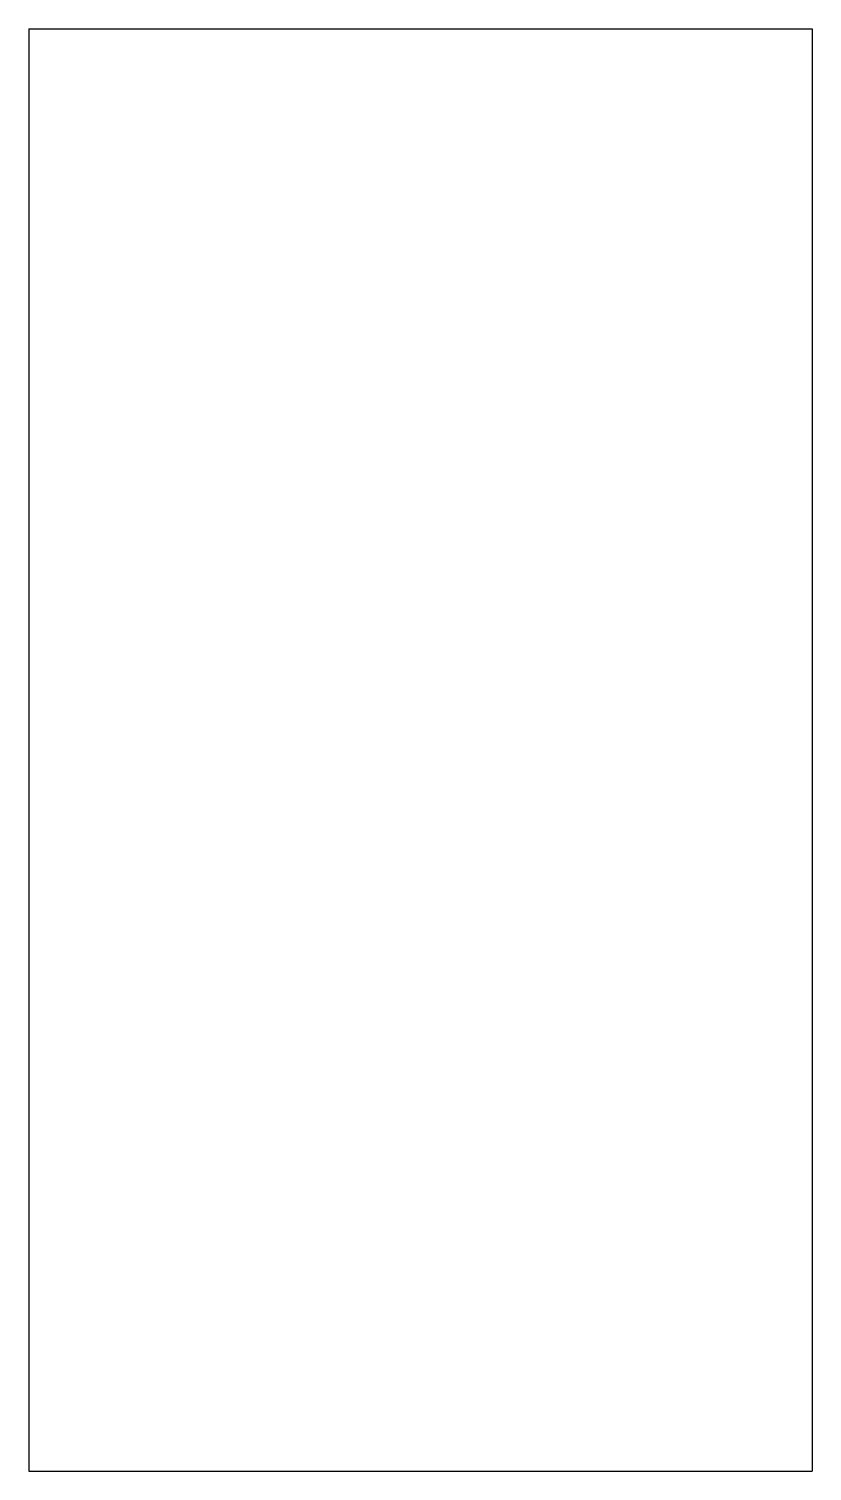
# Model space of a CAD drawing. Header units: millimetres. Extents: x -11 to 149, y -162 to 132.
import ezdxf

# ---------------------------------------------------------------- set-up
doc = ezdxf.new("R2010")
doc.units = ezdxf.units.MM

msp = doc.modelspace()

# ---------------------------------------------------------------- linework, layer by layer
at = {"color": 7, "linetype": 'Continuous'}
for p, q in [((-11.11, 132.03), (148.89, 132.03)), ((-11.11, 132.03), (-11.11, -162.34)), ((148.89, 132.03), (148.89, -162.34)), ((-11.11, -162.34), (148.89, -162.34))]:
    msp.add_line(p, q, dxfattribs=at)

doc.saveas('drawing.dxf')
